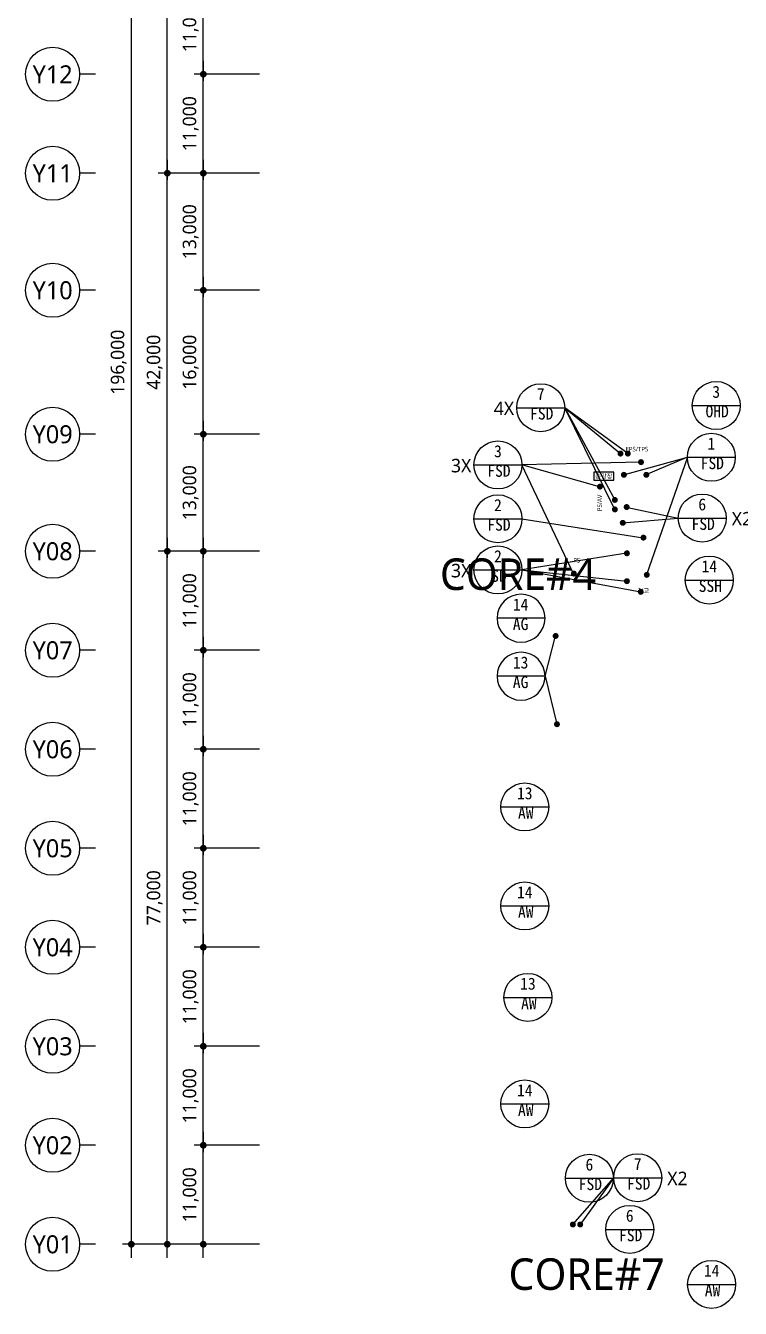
# Model space of a CAD drawing. Header units: millimetres. Extents: x 3479419 to 5579419, y 522746 to 3162891.
# Drawn here: x 3966612 to 4046062, y 2329275 to 2471787 of the extents above; entities that cross this region are included whole.
import ezdxf
from ezdxf.enums import TextEntityAlignment as Align

# ---------------------------------------------------------------- set-up
doc = ezdxf.new("R2010")
doc.units = ezdxf.units.MM
doc.layers.get('Defpoints').update_dxf_attribs({"color": 140})
for name, color, linetype, lineweight in [('A-AXIS-BUBL', 7, 'Continuous', 25), ('A-DIMS', 7, 'Continuous', 25), ('A-MKXX-SYMB', 7, 'Continuous', 25), ('A-XXXX-SYMB', 7, 'Continuous', 25), ('A-XXXX-TXT2', 3, 'Continuous', 25)]:
    doc.layers.add(name, color=color, linetype=linetype, lineweight=lineweight)
doc.layers.add('AA-SYMB', color=1, linetype='Continuous')
doc.styles.add('HY울릉도L', font='')
doc.styles.add('XR-평면도$0$맑은 고딕', font='malgun.ttf')
doc.styles.add('돋움', font='')
doc.styles.add('돋음', font='')
doc.styles.add('맑은 고딕', font='malgun.ttf')
doc.styles.add('맑은고딕', font='malgun.ttf')
doc.styles.get('HY울릉도L').set_extended_font_data('HYwulM')
doc.styles.get('돋움').set_extended_font_data('DotumChe')
doc.styles.get('돋음').set_extended_font_data('Dotum')
doc.dimstyles.new('CDIM', dxfattribs={"dimtxt": 3, "dimasz": 1.5, "dimexe": 2, "dimexo": 1, "dimgap": 1, "dimtad": 1, "dimdec": 0, "dimrnd": 0.5, "dimzin": 0, "dimdsep": 32, "dimlunit": 6, "dimtxsty": 'HY울릉도L', "dimblk1": '_CIDOT', "dimblk2": '_CIDOT', "dimsah": 1, "dimcen": 5.5, "dimclrd": 2, "dimclre": 2, "dimclrt": 7, "dimadec": 0, "dimazin": 0, "dimtfac": 1, "dimtdec": 0, "dimtix": 1, "dimtmove": 2, "dimatfit": 1, "dimldrblk": '_CIDOT', "dimfxl": 1, "dimtolj": 1, "dimtzin": 0, "dimlwd": -1, "dimarcsym": 0})

# ---------------------------------------------------------------- blocks, each defined once
blk = doc.blocks.new('A$C425F3A2A')
at = {"layer": 'Defpoints', "style": '맑은고딕'}
for s, p in [('CORE#4', (130605, 116772)), ('CORE#7', (138234, 39007))]:
    blk.add_text(s, height=3500, dxfattribs=at).set_placement(p, align=Align.BOTTOM_RIGHT)
blk = doc.blocks.new('_CIDOT')
at = {"color": 0, "linetype": 'ByBlock'}
blk.add_line((2, 0), (-1, 0), dxfattribs=at)
at = {"color": 0, "linetype": 'ByBlock', "const_width": 0.5}
blk.add_lwpolyline([(-0.25, 0, 1), (0.25, 0, 1)], format="xyb", close=True, dxfattribs=at)
blk = doc.blocks.new('*D8')
at = {"layer": 'A-DIMS', "lineweight": -2, "transparency": 16777216}
for p, q in [((93193, 67121), (85943, 67121)), ((93193, 56121), (85943, 56121))]:
    blk.add_line(p, q, dxfattribs=at)
at = {"layer": 'A-DIMS', "transparency": 16777216}
blk.add_line((86943, 56871), (86943, 66371), dxfattribs=at)
at = {"layer": 'Defpoints', "color": 0, "transparency": 16777216}
for p in [(86943, 67121), (93693, 67121), (93693, 56121)]:
    blk.add_point(p, dxfattribs=at)
at = {"layer": 'A-DIMS', "transparency": 16777216, "xscale": 750, "yscale": 750, "zscale": 750}
for p, rotation in [((86943, 67121), 90), ((86943, 56121), 270)]:
    blk.add_blockref('_CIDOT', p, dxfattribs=dict(at, rotation=rotation))
at = {"layer": 'A-DIMS', "color": 3, "transparency": 16777216, "insert": (85538, 61621), "char_height": 1500, "attachment_point": 5, "rotation": 90, "style": '맑은고딕'}
blk.add_mtext('\\A1;11,000', dxfattribs=at)
blk = doc.blocks.new('*D9')
at = {"layer": 'A-DIMS', "lineweight": -2, "transparency": 16777216}
for p, q in [((93193, 78121), (85943, 78121)), ((93193, 67121), (85943, 67121))]:
    blk.add_line(p, q, dxfattribs=at)
at = {"layer": 'A-DIMS', "transparency": 16777216}
blk.add_line((86943, 67871), (86943, 77371), dxfattribs=at)
at = {"layer": 'Defpoints', "color": 0, "transparency": 16777216}
for p in [(86943, 78121), (93693, 78121), (93693, 67121)]:
    blk.add_point(p, dxfattribs=at)
at = {"layer": 'A-DIMS', "transparency": 16777216, "xscale": 750, "yscale": 750, "zscale": 750}
for p, rotation in [((86943, 78121), 90), ((86943, 67121), 270)]:
    blk.add_blockref('_CIDOT', p, dxfattribs=dict(at, rotation=rotation))
at = {"layer": 'A-DIMS', "color": 3, "transparency": 16777216, "insert": (85538, 72621), "char_height": 1500, "attachment_point": 5, "rotation": 90, "style": '맑은고딕'}
blk.add_mtext('\\A1;11,000', dxfattribs=at)
blk = doc.blocks.new('*D10')
at = {"layer": 'A-DIMS', "lineweight": -2, "transparency": 16777216}
for p, q in [((93193, 89121), (85943, 89121)), ((93193, 78121), (85943, 78121))]:
    blk.add_line(p, q, dxfattribs=at)
at = {"layer": 'A-DIMS', "transparency": 16777216}
blk.add_line((86943, 78871), (86943, 88371), dxfattribs=at)
at = {"layer": 'Defpoints', "color": 0, "transparency": 16777216}
for p in [(86943, 89121), (93693, 89121), (93693, 78121)]:
    blk.add_point(p, dxfattribs=at)
at = {"layer": 'A-DIMS', "transparency": 16777216, "xscale": 750, "yscale": 750, "zscale": 750}
for p, rotation in [((86943, 89121), 90), ((86943, 78121), 270)]:
    blk.add_blockref('_CIDOT', p, dxfattribs=dict(at, rotation=rotation))
at = {"layer": 'A-DIMS', "color": 3, "transparency": 16777216, "insert": (85538, 83621), "char_height": 1500, "attachment_point": 5, "rotation": 90, "style": '맑은고딕'}
blk.add_mtext('\\A1;11,000', dxfattribs=at)
blk = doc.blocks.new('*D11')
at = {"layer": 'A-DIMS', "lineweight": -2, "transparency": 16777216}
for p, q in [((93193, 100121), (85943, 100121)), ((93193, 89121), (85943, 89121))]:
    blk.add_line(p, q, dxfattribs=at)
at = {"layer": 'A-DIMS', "transparency": 16777216}
blk.add_line((86943, 89871), (86943, 99371), dxfattribs=at)
at = {"layer": 'Defpoints', "color": 0, "transparency": 16777216}
for p in [(86943, 100121), (93693, 100121), (93693, 89121)]:
    blk.add_point(p, dxfattribs=at)
at = {"layer": 'A-DIMS', "transparency": 16777216, "xscale": 750, "yscale": 750, "zscale": 750}
for p, rotation in [((86943, 100121), 90), ((86943, 89121), 270)]:
    blk.add_blockref('_CIDOT', p, dxfattribs=dict(at, rotation=rotation))
at = {"layer": 'A-DIMS', "color": 3, "transparency": 16777216, "insert": (85538, 94621), "char_height": 1500, "attachment_point": 5, "rotation": 90, "style": '맑은고딕'}
blk.add_mtext('\\A1;11,000', dxfattribs=at)
blk = doc.blocks.new('*D12')
at = {"layer": 'A-DIMS', "lineweight": -2, "transparency": 16777216}
for p, q in [((93193, 111121), (85943, 111121)), ((93193, 100121), (85943, 100121))]:
    blk.add_line(p, q, dxfattribs=at)
at = {"layer": 'A-DIMS', "transparency": 16777216}
blk.add_line((86943, 100871), (86943, 110371), dxfattribs=at)
at = {"layer": 'Defpoints', "color": 0, "transparency": 16777216}
for p in [(86943, 111121), (93693, 111121), (93693, 100121)]:
    blk.add_point(p, dxfattribs=at)
at = {"layer": 'A-DIMS', "transparency": 16777216, "xscale": 750, "yscale": 750, "zscale": 750}
for p, rotation in [((86943, 111121), 90), ((86943, 100121), 270)]:
    blk.add_blockref('_CIDOT', p, dxfattribs=dict(at, rotation=rotation))
at = {"layer": 'A-DIMS', "color": 3, "transparency": 16777216, "insert": (85538, 105621), "char_height": 1500, "attachment_point": 5, "rotation": 90, "style": '맑은고딕'}
blk.add_mtext('\\A1;11,000', dxfattribs=at)
blk = doc.blocks.new('*D13')
at = {"layer": 'A-DIMS', "lineweight": -2, "transparency": 16777216}
for p, q in [((93193, 122121), (85943, 122121)), ((93193, 111121), (85943, 111121))]:
    blk.add_line(p, q, dxfattribs=at)
at = {"layer": 'A-DIMS', "transparency": 16777216}
blk.add_line((86943, 111871), (86943, 121371), dxfattribs=at)
at = {"layer": 'Defpoints', "color": 0, "transparency": 16777216}
for p in [(86943, 122121), (93693, 122121), (93693, 111121)]:
    blk.add_point(p, dxfattribs=at)
at = {"layer": 'A-DIMS', "transparency": 16777216, "xscale": 750, "yscale": 750, "zscale": 750}
for p, rotation in [((86943, 122121), 90), ((86943, 111121), 270)]:
    blk.add_blockref('_CIDOT', p, dxfattribs=dict(at, rotation=rotation))
at = {"layer": 'A-DIMS', "color": 3, "transparency": 16777216, "insert": (85538, 116621), "char_height": 1500, "attachment_point": 5, "rotation": 90, "style": '맑은고딕'}
blk.add_mtext('\\A1;11,000', dxfattribs=at)
blk = doc.blocks.new('*D14')
at = {"layer": 'A-DIMS', "lineweight": -2, "transparency": 16777216}
for p, q in [((93193, 135121), (85943, 135121)), ((93193, 122121), (85943, 122121))]:
    blk.add_line(p, q, dxfattribs=at)
at = {"layer": 'A-DIMS', "transparency": 16777216}
blk.add_line((86943, 122871), (86943, 134371), dxfattribs=at)
at = {"layer": 'Defpoints', "color": 0, "transparency": 16777216}
for p in [(86943, 135121), (93693, 135121), (93693, 122121)]:
    blk.add_point(p, dxfattribs=at)
at = {"layer": 'A-DIMS', "transparency": 16777216, "xscale": 750, "yscale": 750, "zscale": 750}
for p, rotation in [((86943, 135121), 90), ((86943, 122121), 270)]:
    blk.add_blockref('_CIDOT', p, dxfattribs=dict(at, rotation=rotation))
at = {"layer": 'A-DIMS', "color": 3, "transparency": 16777216, "insert": (85538, 128621), "char_height": 1500, "attachment_point": 5, "rotation": 90, "style": '맑은고딕'}
blk.add_mtext('\\A1;13,000', dxfattribs=at)
blk = doc.blocks.new('*D15')
at = {"layer": 'A-DIMS', "lineweight": -2, "transparency": 16777216}
for p, q in [((93193, 151121), (85943, 151121)), ((93193, 135121), (85943, 135121))]:
    blk.add_line(p, q, dxfattribs=at)
at = {"layer": 'A-DIMS', "transparency": 16777216}
blk.add_line((86943, 135871), (86943, 150371), dxfattribs=at)
at = {"layer": 'Defpoints', "color": 0, "transparency": 16777216}
for p in [(86943, 151121), (93693, 151121), (93693, 135121)]:
    blk.add_point(p, dxfattribs=at)
at = {"layer": 'A-DIMS', "transparency": 16777216, "xscale": 750, "yscale": 750, "zscale": 750}
for p, rotation in [((86943, 151121), 90), ((86943, 135121), 270)]:
    blk.add_blockref('_CIDOT', p, dxfattribs=dict(at, rotation=rotation))
at = {"layer": 'A-DIMS', "color": 3, "transparency": 16777216, "insert": (85538, 143121), "char_height": 1500, "attachment_point": 5, "rotation": 90, "style": '맑은고딕'}
blk.add_mtext('\\A1;16,000', dxfattribs=at)
blk = doc.blocks.new('*D16')
at = {"layer": 'A-DIMS', "lineweight": -2, "transparency": 16777216}
for p, q in [((93193, 164121), (85943, 164121)), ((93193, 151121), (85943, 151121))]:
    blk.add_line(p, q, dxfattribs=at)
at = {"layer": 'A-DIMS', "transparency": 16777216}
blk.add_line((86943, 151871), (86943, 163371), dxfattribs=at)
at = {"layer": 'Defpoints', "color": 0, "transparency": 16777216}
for p in [(86943, 164121), (93693, 164121), (93693, 151121)]:
    blk.add_point(p, dxfattribs=at)
at = {"layer": 'A-DIMS', "transparency": 16777216, "xscale": 750, "yscale": 750, "zscale": 750}
for p, rotation in [((86943, 164121), 90), ((86943, 151121), 270)]:
    blk.add_blockref('_CIDOT', p, dxfattribs=dict(at, rotation=rotation))
at = {"layer": 'A-DIMS', "color": 3, "transparency": 16777216, "insert": (85538, 157621), "char_height": 1500, "attachment_point": 5, "rotation": 90, "style": '맑은고딕'}
blk.add_mtext('\\A1;13,000', dxfattribs=at)
blk = doc.blocks.new('*D17')
at = {"layer": 'A-DIMS', "lineweight": -2, "transparency": 16777216}
for p, q in [((93193, 175121), (85943, 175121)), ((93193, 164121), (85943, 164121))]:
    blk.add_line(p, q, dxfattribs=at)
at = {"layer": 'A-DIMS', "transparency": 16777216}
blk.add_line((86943, 164871), (86943, 174371), dxfattribs=at)
at = {"layer": 'Defpoints', "color": 0, "transparency": 16777216}
for p in [(86943, 175121), (93693, 175121), (93693, 164121)]:
    blk.add_point(p, dxfattribs=at)
at = {"layer": 'A-DIMS', "transparency": 16777216, "xscale": 750, "yscale": 750, "zscale": 750}
for p, rotation in [((86943, 175121), 90), ((86943, 164121), 270)]:
    blk.add_blockref('_CIDOT', p, dxfattribs=dict(at, rotation=rotation))
at = {"layer": 'A-DIMS', "color": 3, "transparency": 16777216, "insert": (85538, 169621), "char_height": 1500, "attachment_point": 5, "rotation": 90, "style": '맑은고딕'}
blk.add_mtext('\\A1;11,000', dxfattribs=at)
blk = doc.blocks.new('*D18')
at = {"layer": 'A-DIMS', "lineweight": -2, "transparency": 16777216}
for p, q in [((93193, 186121), (85943, 186121)), ((93193, 175121), (85943, 175121))]:
    blk.add_line(p, q, dxfattribs=at)
at = {"layer": 'A-DIMS', "transparency": 16777216}
blk.add_line((86943, 175871), (86943, 185371), dxfattribs=at)
at = {"layer": 'Defpoints', "color": 0, "transparency": 16777216}
for p in [(86943, 186121), (93693, 186121), (93693, 175121)]:
    blk.add_point(p, dxfattribs=at)
at = {"layer": 'A-DIMS', "transparency": 16777216, "xscale": 750, "yscale": 750, "zscale": 750}
for p, rotation in [((86943, 186121), 90), ((86943, 175121), 270)]:
    blk.add_blockref('_CIDOT', p, dxfattribs=dict(at, rotation=rotation))
at = {"layer": 'A-DIMS', "color": 3, "transparency": 16777216, "insert": (85538, 180621), "char_height": 1500, "attachment_point": 5, "rotation": 90, "style": '맑은고딕'}
blk.add_mtext('\\A1;11,000', dxfattribs=at)
blk = doc.blocks.new('*D24')
at = {"layer": 'A-DIMS', "lineweight": -2, "transparency": 16777216}
for p, q in [((93193, 122121), (81943, 122121)), ((93193, 45121), (81943, 45121))]:
    blk.add_line(p, q, dxfattribs=at)
at = {"layer": 'A-DIMS', "transparency": 16777216}
blk.add_line((82943, 45871), (82943, 121371), dxfattribs=at)
at = {"layer": 'Defpoints', "color": 0, "transparency": 16777216}
for p in [(82943, 122121), (93693, 122121), (93693, 45121)]:
    blk.add_point(p, dxfattribs=at)
at = {"layer": 'A-DIMS', "transparency": 16777216, "xscale": 750, "yscale": 750, "zscale": 750}
for p, rotation in [((82943, 122121), 90), ((82943, 45121), 270)]:
    blk.add_blockref('_CIDOT', p, dxfattribs=dict(at, rotation=rotation))
at = {"layer": 'A-DIMS', "color": 3, "transparency": 16777216, "insert": (81542, 83621), "char_height": 1500, "attachment_point": 5, "rotation": 90, "style": '맑은고딕'}
blk.add_mtext('\\A1;77,000', dxfattribs=at)
blk = doc.blocks.new('*D25')
at = {"layer": 'A-DIMS', "lineweight": -2, "transparency": 16777216}
for p, q in [((93193, 241121), (77943, 241121)), ((93193, 45121), (77943, 45121))]:
    blk.add_line(p, q, dxfattribs=at)
at = {"layer": 'A-DIMS', "transparency": 16777216}
blk.add_line((78943, 45871), (78943, 240371), dxfattribs=at)
at = {"layer": 'Defpoints', "color": 0, "transparency": 16777216}
for p in [(78943, 241121), (93693, 241121), (93693, 45121)]:
    blk.add_point(p, dxfattribs=at)
at = {"layer": 'A-DIMS', "transparency": 16777216, "xscale": 750, "yscale": 750, "zscale": 750}
for p, rotation in [((78943, 241121), 90), ((78943, 45121), 270)]:
    blk.add_blockref('_CIDOT', p, dxfattribs=dict(at, rotation=rotation))
at = {"layer": 'A-DIMS', "color": 3, "transparency": 16777216, "insert": (77538, 143121), "char_height": 1500, "attachment_point": 5, "rotation": 90, "style": '맑은고딕'}
blk.add_mtext('\\A1;196,000', dxfattribs=at)
blk = doc.blocks.new('*D26')
at = {"layer": 'A-DIMS', "lineweight": -2, "transparency": 16777216}
for p, q in [((93193, 56121), (85943, 56121)), ((93193, 45121), (85943, 45121))]:
    blk.add_line(p, q, dxfattribs=at)
at = {"layer": 'A-DIMS', "transparency": 16777216}
blk.add_line((86943, 45871), (86943, 55371), dxfattribs=at)
at = {"layer": 'Defpoints', "color": 0, "transparency": 16777216}
for p in [(86943, 56121), (93693, 56121), (93693, 45121)]:
    blk.add_point(p, dxfattribs=at)
at = {"layer": 'A-DIMS', "transparency": 16777216, "xscale": 750, "yscale": 750, "zscale": 750}
for p, rotation in [((86943, 56121), 90), ((86943, 45121), 270)]:
    blk.add_blockref('_CIDOT', p, dxfattribs=dict(at, rotation=rotation))
at = {"layer": 'A-DIMS', "color": 3, "transparency": 16777216, "insert": (85538, 50621), "char_height": 1500, "attachment_point": 5, "rotation": 90, "style": '맑은고딕'}
blk.add_mtext('\\A1;11,000', dxfattribs=at)
blk = doc.blocks.new('*D27')
at = {"layer": 'A-DIMS', "lineweight": -2, "transparency": 16777216}
for p, q in [((93193, 164121), (81943, 164121)), ((93193, 122121), (81943, 122121))]:
    blk.add_line(p, q, dxfattribs=at)
at = {"layer": 'A-DIMS', "transparency": 16777216}
blk.add_line((82943, 122871), (82943, 163371), dxfattribs=at)
at = {"layer": 'Defpoints', "color": 0, "transparency": 16777216}
for p in [(82943, 164121), (93693, 164121), (93693, 122121)]:
    blk.add_point(p, dxfattribs=at)
at = {"layer": 'A-DIMS', "transparency": 16777216, "xscale": 750, "yscale": 750, "zscale": 750}
for p, rotation in [((82943, 164121), 90), ((82943, 122121), 270)]:
    blk.add_blockref('_CIDOT', p, dxfattribs=dict(at, rotation=rotation))
at = {"layer": 'A-DIMS', "color": 3, "transparency": 16777216, "insert": (81542, 143121), "char_height": 1500, "attachment_point": 5, "rotation": 90, "style": '맑은고딕'}
blk.add_mtext('\\A1;42,000', dxfattribs=at)
blk = doc.blocks.new('*D28')
at = {"layer": 'A-DIMS', "lineweight": -2, "transparency": 16777216}
for p, q in [((93193, 241121), (81943, 241121)), ((93193, 164121), (81943, 164121))]:
    blk.add_line(p, q, dxfattribs=at)
at = {"layer": 'A-DIMS', "transparency": 16777216}
blk.add_line((82943, 164871), (82943, 240371), dxfattribs=at)
at = {"layer": 'Defpoints', "color": 0, "transparency": 16777216}
for p in [(82943, 241121), (93693, 241121), (93693, 164121)]:
    blk.add_point(p, dxfattribs=at)
at = {"layer": 'A-DIMS', "transparency": 16777216, "xscale": 750, "yscale": 750, "zscale": 750}
for p, rotation in [((82943, 241121), 90), ((82943, 164121), 270)]:
    blk.add_blockref('_CIDOT', p, dxfattribs=dict(at, rotation=rotation))
at = {"layer": 'A-DIMS', "color": 3, "transparency": 16777216, "insert": (81542, 202621), "char_height": 1500, "attachment_point": 5, "rotation": 90, "style": '맑은고딕'}
blk.add_mtext('\\A1;77,000', dxfattribs=at)
blk = doc.blocks.new('WINSYMBOL-flat-1')
at = {"layer": 'AA-SYMB', "color": 3}
blk.add_line((-1440, 0), (1440, 0), dxfattribs=at)
blk.add_circle((0, 0), 1440, dxfattribs=at)
at = {"layer": 'AA-SYMB', "style": '돋음'}
blk.add_attdef('0', text='', height=720, dxfattribs=at).set_placement((0, 246), align=Align.CENTER)
at = {"layer": 'AA-SYMB', "style": '돋음', "width": 0.95}
blk.add_attdef('FSD', text='', height=720, dxfattribs=at).set_placement((59, -927), align=Align.CENTER)
blk = doc.blocks.new('글_승강장')
at = {"layer": 'A-XXXX-TXT2', "color": 0, "ltscale": 100}
blk.add_lwpolyline([(-1100, 450), (-1100, -450), (1100, -450), (1100, 450)], close=True, dxfattribs=at)
at = {"layer": 'A-XXXX-TXT2', "ltscale": 100, "style": 'XR-평면도$0$맑은 고딕'}
blk.add_text('승강장', height=500, dxfattribs=at).set_placement((0, 0), align=Align.MIDDLE_CENTER)
blk = doc.blocks.new('fsd7')
at = {"layer": 'A-MKXX-SYMB'}
h = blk.add_hatch(color=256, dxfattribs=at)
edge = h.paths.add_edge_path()
edge.add_arc((133318, 132971), 333, 0, 360)
h = blk.add_hatch(color=256, dxfattribs=at)
edge = h.paths.add_edge_path()
edge.add_arc((134133, 132971), 333, 0, 360)
h = blk.add_hatch(color=256, dxfattribs=at)
edge = h.paths.add_edge_path()
edge.add_arc((132693, 127821), 333, 0, 360)
h = blk.add_hatch(color=256, dxfattribs=at)
edge = h.paths.add_edge_path()
edge.add_arc((132693, 126771), 333, 0, 360)
h = blk.add_hatch(color=256, dxfattribs=at)
edge = h.paths.add_edge_path()
edge.add_arc((128028, 47321), 333, 180, 540, ccw=False)
h = blk.add_hatch(color=256, dxfattribs=at)
edge = h.paths.add_edge_path()
edge.add_arc((128843, 47321), 333, 180, 540, ccw=False)
at = {"layer": 'A-XXXX-SYMB'}
for points in [[(134133, 132971), (127121, 138070), (133318, 132971)], [(132693, 126771), (127121, 138070), (132693, 127821)], [(128028, 47321), (132569, 52513), (128843, 47321)]]:
    blk.add_lwpolyline(points, dxfattribs=at)
ref = blk.add_blockref('WINSYMBOL-flat-1', (124454, 138070), dxfattribs=dict(xscale=1.851851851790402, yscale=1.851851851790402, zscale=1.851851851790402))
ref.add_attrib('0', '7', dxfattribs={"layer": 'AA-SYMB', "color": 3, "height": 1333, "style": '돋움'}).set_placement((124454, 138525), align=Align.BOTTOM_CENTER)
ref.add_attrib('FSD', 'FSD', dxfattribs={"layer": 'AA-SYMB', "color": 3, "height": 1333.3, "style": '돋움'}).set_placement((124563, 136353), align=Align.BOTTOM_CENTER)
ref = blk.add_blockref('WINSYMBOL-flat-1', (135236, 52513), dxfattribs=dict(xscale=1.851851851790402, yscale=1.851851851790402, zscale=1.851851851790402))
ref.add_attrib('0', '7', dxfattribs={"layer": 'AA-SYMB', "color": 3, "height": 1333, "style": '돋움'}).set_placement((135236, 52969), align=Align.BOTTOM_CENTER)
ref.add_attrib('FSD', 'FSD', dxfattribs={"layer": 'AA-SYMB', "color": 3, "height": 1333.3, "style": '돋움'}).set_placement((135344, 50796), align=Align.BOTTOM_CENTER)
at = {"layer": 'A-XXXX-TXT2', "style": '맑은고딕'}
for s, p in [('4X', (120366, 137247)), ('X2', (139647, 51690))]:
    blk.add_text(s, height=1500, dxfattribs=at).set_placement(p, align=Align.CENTER)
blk = doc.blocks.new('DIM(210222)')
for p, q in [((74943, 175120.6), (73193, 175120.6)), ((74943, 164120.6), (73193, 164120.6)), ((74943, 151120.6), (73193, 151120.6)), ((74943, 135120.6), (73193, 135120.6)), ((74943, 122120.6), (73193, 122120.6)), ((74943, 111120.6), (73193, 111120.6)), ((74943, 100120.6), (73193, 100120.6)), ((74943, 89120.6), (73193, 89120.6)), ((74943, 78120.6), (73193, 78120.6)), ((74943, 67120.6), (73193, 67120.6)), ((74943, 56120.6), (73193, 56120.6)), ((74943, 45120.6), (73193, 45120.6))]:
    blk.add_line(p, q)
at = {"layer": 'A-AXIS-BUBL', "ltscale": 0.2}
for centre in [(70193, 175120.6), (70193, 164120.6), (70193, 151120.6), (70193, 135120.6), (70193, 122120.6), (70193, 111120.6), (70193, 100120.6), (70193, 89120.6), (70193, 78120.6), (70193, 67120.6), (70193, 56120.6), (70193, 45120.6)]:
    blk.add_circle(centre, 3000, dxfattribs=at)
at = {"layer": 'A-XXXX-TXT2', "ltscale": 0.2, "style": '맑은고딕'}
for s, p in [('Y12', (70193, 175120.6)), ('Y11', (70193, 164120.6)), ('Y10', (70193, 151120.6)), ('Y09', (70193, 135120.6)), ('Y08', (70193, 122120.6)), ('Y07', (70193, 111120.6)), ('Y06', (70193, 100120.6)), ('Y05', (70193, 89120.6)), ('Y04', (70193, 78120.6)), ('Y03', (70193, 67120.6)), ('Y02', (70193, 56120.6)), ('Y01', (70193, 45120.6))]:
    blk.add_text(s, height=2000, dxfattribs=at).set_placement(p, align=Align.MIDDLE)
at = {"layer": 'A-DIMS'}
for p1, p2, distance, picture, middle in [((93693, 45120.6), (93693, 241120.6), 14750, '*D25', (77538.1, 143120.6)), ((93693, 164120.6), (93693, 241120.6), 10750, '*D28', (81542.2, 202620.6)), ((93693, 175120.6), (93693, 186120.6), 6750, '*D18', (85538.1, 180620.6)), ((93693, 164120.6), (93693, 175120.6), 6750, '*D17', (85538.1, 169620.6)), ((93693, 122120.6), (93693, 164120.6), 10750, '*D27', (81542.2, 143120.6)), ((93693, 151120.6), (93693, 164120.6), 6750, '*D16', (85538.1, 157620.6)), ((93693, 135120.6), (93693, 151120.6), 6750, '*D15', (85538.1, 143120.6)), ((93693, 122120.6), (93693, 135120.6), 6750, '*D14', (85538.1, 128620.6)), ((93693, 45120.6), (93693, 122120.6), 10750, '*D24', (81542.2, 83620.6)), ((93693, 111120.6), (93693, 122120.6), 6750, '*D13', (85538.1, 116620.6)), ((93693, 100120.6), (93693, 111120.6), 6750, '*D12', (85538.1, 105620.6)), ((93693, 89120.6), (93693, 100120.6), 6750, '*D11', (85538.1, 94620.6)), ((93693, 78120.6), (93693, 89120.6), 6750, '*D10', (85538.1, 83620.6)), ((93693, 67120.6), (93693, 78120.6), 6750, '*D9', (85538.1, 72620.6)), ((93693, 56120.6), (93693, 67120.6), 6750, '*D8', (85538.1, 61620.6)), ((93693, 45120.6), (93693, 56120.6), 6750, '*D26', (85538.1, 50620.6))]:
    dim = blk.add_aligned_dim(p1=p1, p2=p2, distance=distance, dimstyle='CDIM', override={"dimscale": 500, "dimtxsty": '맑은고딕', "dimclrd": 256, "dimclre": 256, "dimclrt": 3}, dxfattribs=at)
    dim.commit()
    dim.dimension.update_dxf_attribs({"geometry": picture, "text_midpoint": middle})

msp = doc.modelspace()

# ---------------------------------------------------------------- hatches: boundary and pattern name
at = {"layer": 'A-MKXX-SYMB'}
h = msp.add_hatch(color=256, dxfattribs=at)
edge = h.paths.add_edge_path()
edge.add_arc((4035017.6, 2423295.2), 333.3, 0, 360)
h = msp.add_hatch(color=256, dxfattribs=at)
edge = h.paths.add_edge_path()
edge.add_arc((4033118, 2421885.6), 333.3, 0, 360)
h = msp.add_hatch(color=256, dxfattribs=at)
edge = h.paths.add_edge_path()
edge.add_arc((4035608.9, 2421883.5), 333.3, 0, 360)
h = msp.add_hatch(color=256, dxfattribs=at)
edge = h.paths.add_edge_path()
edge.add_arc((4030457.1, 2420571.2), 333.3, 0, 360)
h = msp.add_hatch(color=256, dxfattribs=at)
edge = h.paths.add_edge_path()
edge.add_arc((4033423.3, 2418303.4), 333.3, 0, 360)
h = msp.add_hatch(color=256, dxfattribs=at)
edge = h.paths.add_edge_path()
edge.add_arc((4032988.4, 2416548.5), 333.3, 0, 360)
h = msp.add_hatch(color=256, dxfattribs=at)
edge = h.paths.add_edge_path()
edge.add_arc((4035288.4, 2414903.4), 333.3, 0, 360)
h = msp.add_hatch(color=256, dxfattribs=at)
edge = h.paths.add_edge_path()
edge.add_arc((4033450.8, 2413165.2), 333.3, 0, 360)
h = msp.add_hatch(color=256, dxfattribs=at)
edge = h.paths.add_edge_path()
edge.add_arc((4027555.8, 2410910.2), 333.3, 0, 360)
h = msp.add_hatch(color=256, dxfattribs=at)
edge = h.paths.add_edge_path()
edge.add_arc((4033450.8, 2410065.2), 333.3, 0, 360)
h = msp.add_hatch(color=256, dxfattribs=at)
edge = h.paths.add_edge_path()
edge.add_arc((4035660.4, 2410766.3), 333.3, 0, 360)
h = msp.add_hatch(color=256, dxfattribs=at)
edge = h.paths.add_edge_path()
edge.add_arc((4034987.9, 2408880.2), 333.3, 0, 360)
h = msp.add_hatch(color=256, dxfattribs=at)
edge = h.paths.add_edge_path()
edge.add_arc((4025526.4, 2403978.1), 333.3, -180, 180)
h = msp.add_hatch(color=256, dxfattribs=at)
edge = h.paths.add_edge_path()
edge.add_arc((4025676.4, 2394172.6), 333.3, -180, 180)

# ---------------------------------------------------------------- linework, layer by layer
at = {"layer": 'A-XXXX-SYMB'}
for p, q in [((4034973.6, 2423285.5), (4021783.1, 2422979.2)), ((4030413, 2420561.5), (4021783.1, 2422979.2)), ((4027511.8, 2410900.5), (4021783.1, 2422979.2)), ((4033074, 2421875.8), (4040168.6, 2423827)), ((4040168.6, 2423827), (4035564.8, 2421873.8)), ((4040168.6, 2423827), (4035616.4, 2410756.6)), ((4032944.3, 2416538.8), (4039156, 2417078.2)), ((4033379.3, 2418293.7), (4039156, 2417078.2)), ((4021783.1, 2416996.4), (4035244.3, 2414893.7)), ((4033450.8, 2413165.2), (4021783.1, 2411311.9)), ((4021783.1, 2411311.9), (4033450.8, 2410065.2)), ((4021783.1, 2411311.9), (4034987.9, 2408880.2)), ((4024355, 2399507.6), (4025511.8, 2403987.7)), ((4024355, 2399507.6), (4025661.8, 2394182.2))]:
    msp.add_line(p, q, dxfattribs=at)

# ---------------------------------------------------------------- block references
for name, p in [('DIM(210222)', (3899418.8, 2291270.6)), ('fsd7', (3899418.8, 2291270.6)), ('글_승강장', (4030886.8, 2421735.7))]:
    msp.add_blockref(name, p)
ref = msp.add_blockref('WINSYMBOL-flat-1', (4043376, 2429583.4), dxfattribs=dict(xscale=1.851851851790402, yscale=1.851851851790402, zscale=1.851851851790402))
ref.add_attrib('0', '3', dxfattribs={"layer": 'AA-SYMB', "color": 3, "height": 1333.3, "style": '돋움'}).set_placement((4043376, 2430039), align=Align.BOTTOM_CENTER)
ref.add_attrib('FSD', 'OHD', dxfattribs={"layer": 'AA-SYMB', "color": 3, "height": 1333.33, "style": '돋움'}).set_placement((4043484.4, 2427866.6), align=Align.BOTTOM_CENTER)
ref = msp.add_blockref('WINSYMBOL-flat-1', (4019116.4, 2422979.2), dxfattribs=dict(xscale=1.851851851790402, yscale=1.851851851790402, zscale=1.851851851790402))
ref.add_attrib('0', '3', dxfattribs={"layer": 'AA-SYMB', "color": 3, "height": 1333.3, "style": '돋움'}).set_placement((4019116.4, 2423434.8), align=Align.BOTTOM_CENTER)
ref.add_attrib('FSD', 'FSD', dxfattribs={"layer": 'AA-SYMB', "color": 3, "height": 1333.33, "style": '돋움'}).set_placement((4019224.9, 2421262.4), align=Align.BOTTOM_CENTER)
ref = msp.add_blockref('WINSYMBOL-flat-1', (4042835.3, 2423827), dxfattribs=dict(xscale=1.851851851790402, yscale=1.851851851790402, zscale=1.851851851790402))
ref.add_attrib('0', '1', dxfattribs={"layer": 'AA-SYMB', "color": 3, "height": 1333.3, "style": '돋움'}).set_placement((4042835.3, 2424282.6), align=Align.BOTTOM_CENTER)
ref.add_attrib('FSD', 'FSD', dxfattribs={"layer": 'AA-SYMB', "color": 3, "height": 1333.33, "style": '돋움'}).set_placement((4042943.7, 2422110.2), align=Align.BOTTOM_CENTER)
ref = msp.add_blockref('WINSYMBOL-flat-1', (4019116.4, 2416996.4), dxfattribs=dict(xscale=1.851851851790402, yscale=1.851851851790402, zscale=1.851851851790402))
ref.add_attrib('0', '2', dxfattribs={"layer": 'AA-SYMB', "color": 3, "height": 1333.3, "style": '돋움'}).set_placement((4019116.4, 2417452), align=Align.BOTTOM_CENTER)
ref.add_attrib('FSD', 'FSD', dxfattribs={"layer": 'AA-SYMB', "color": 3, "height": 1333.33, "style": '돋움'}).set_placement((4019224.9, 2415279.6), align=Align.BOTTOM_CENTER)
ref = msp.add_blockref('WINSYMBOL-flat-1', (4041822.7, 2417078.2), dxfattribs=dict(xscale=1.851851851790402, yscale=1.851851851790402, zscale=1.851851851790402))
ref.add_attrib('0', '6', dxfattribs={"layer": 'AA-SYMB', "color": 3, "height": 1333.3, "style": '돋움'}).set_placement((4041822.7, 2417533.8), align=Align.BOTTOM_CENTER)
ref.add_attrib('FSD', 'FSD', dxfattribs={"layer": 'AA-SYMB', "color": 3, "height": 1333.33, "style": '돋움'}).set_placement((4041931.1, 2415361.4), align=Align.BOTTOM_CENTER)
ref = msp.add_blockref('WINSYMBOL-flat-1', (4019116.4, 2411311.9), dxfattribs=dict(xscale=1.851851851790402, yscale=1.851851851790402, zscale=1.851851851790402))
ref.add_attrib('0', '2', dxfattribs={"layer": 'AA-SYMB', "color": 3, "height": 1333.3, "style": '돋움'}).set_placement((4019116.4, 2411767.6), align=Align.BOTTOM_CENTER)
ref.add_attrib('FSD', 'SD', dxfattribs={"layer": 'AA-SYMB', "color": 3, "height": 1333.33, "style": '돋움'}).set_placement((4019224.9, 2409595.2), align=Align.BOTTOM_CENTER)
ref = msp.add_blockref('WINSYMBOL-flat-1', (4042611.8, 2410186.7), dxfattribs=dict(xscale=1.851851851790402, yscale=1.851851851790402, zscale=1.851851851790402))
ref.add_attrib('0', '14', dxfattribs={"layer": 'AA-SYMB', "color": 3, "height": 1333.33, "style": '돋움'}).set_placement((4042611.8, 2410642.3), align=Align.BOTTOM_CENTER)
ref.add_attrib('FSD', 'SSH', dxfattribs={"layer": 'AA-SYMB', "color": 3, "height": 1333.33, "style": '돋움'}).set_placement((4042720.3, 2408469.9), align=Align.BOTTOM_CENTER)
ref = msp.add_blockref('WINSYMBOL-flat-1', (4021688.4, 2405951.4), dxfattribs=dict(xscale=-1.851851851790402, yscale=1.851851851790402, zscale=1.851851851790402))
ref.add_attrib('0', '14', dxfattribs={"layer": 'AA-SYMB', "color": 3, "height": 1333.33, "style": '돋움'}).set_placement((4021631.6, 2406407), align=Align.BOTTOM_CENTER)
ref.add_attrib('FSD', 'AG', dxfattribs={"layer": 'AA-SYMB', "color": 3, "height": 1333.33, "style": '돋움'}).set_placement((4021631.4, 2404234.6), align=Align.BOTTOM_CENTER)
ref = msp.add_blockref('WINSYMBOL-flat-1', (4021688.4, 2399507.6), dxfattribs=dict(xscale=-1.851851851790402, yscale=1.851851851790402, zscale=1.851851851790402))
ref.add_attrib('0', '13', dxfattribs={"layer": 'AA-SYMB', "color": 3, "height": 1333.33, "style": '돋움'}).set_placement((4021631.6, 2399963.2), align=Align.BOTTOM_CENTER)
ref.add_attrib('FSD', 'AG', dxfattribs={"layer": 'AA-SYMB', "color": 3, "height": 1333.33, "style": '돋움'}).set_placement((4021631.4, 2397790.8), align=Align.BOTTOM_CENTER)
ref = msp.add_blockref('WINSYMBOL-flat-1', (4022097.8, 2384979.9), dxfattribs=dict(xscale=1.851851851790402, yscale=1.851851851790402, zscale=1.851851851790402))
ref.add_attrib('0', '13', dxfattribs={"layer": 'AA-SYMB', "color": 3, "height": 1333.33, "style": '돋움'}).set_placement((4022097.8, 2385435.6), align=Align.BOTTOM_CENTER)
ref.add_attrib('FSD', 'AW', dxfattribs={"layer": 'AA-SYMB', "color": 3, "height": 1333.33, "style": '돋움'}).set_placement((4022206.3, 2383263.2), align=Align.BOTTOM_CENTER)
ref = msp.add_blockref('WINSYMBOL-flat-1', (4022097.8, 2373979.9), dxfattribs=dict(xscale=1.851851851790402, yscale=1.851851851790402, zscale=1.851851851790402))
ref.add_attrib('0', '14', dxfattribs={"layer": 'AA-SYMB', "color": 3, "height": 1333.33, "style": '돋움'}).set_placement((4022097.8, 2374435.6), align=Align.BOTTOM_CENTER)
ref.add_attrib('FSD', 'AW', dxfattribs={"layer": 'AA-SYMB', "color": 3, "height": 1333.33, "style": '돋움'}).set_placement((4022206.3, 2372263.2), align=Align.BOTTOM_CENTER)
ref = msp.add_blockref('WINSYMBOL-flat-1', (4022443.6, 2363826.9), dxfattribs=dict(xscale=1.851851851790402, yscale=1.851851851790402, zscale=1.851851851790402))
ref.add_attrib('0', '13', dxfattribs={"layer": 'AA-SYMB', "color": 3, "height": 1333.33, "style": '돋움'}).set_placement((4022443.6, 2364282.5), align=Align.BOTTOM_CENTER)
ref.add_attrib('FSD', 'AW', dxfattribs={"layer": 'AA-SYMB', "color": 3, "height": 1333.33, "style": '돋움'}).set_placement((4022552.1, 2362110.1), align=Align.BOTTOM_CENTER)
ref = msp.add_blockref('WINSYMBOL-flat-1', (4022097.8, 2351979.9), dxfattribs=dict(xscale=1.851851851790402, yscale=1.851851851790402, zscale=1.851851851790402))
ref.add_attrib('0', '14', dxfattribs={"layer": 'AA-SYMB', "color": 3, "height": 1333.33, "style": '돋움'}).set_placement((4022097.8, 2352435.6), align=Align.BOTTOM_CENTER)
ref.add_attrib('FSD', 'AW', dxfattribs={"layer": 'AA-SYMB', "color": 3, "height": 1333.33, "style": '돋움'}).set_placement((4022206.3, 2350263.2), align=Align.BOTTOM_CENTER)
ref = msp.add_blockref('WINSYMBOL-flat-1', (4029280.4, 2343729.6), dxfattribs=dict(xscale=1.851851851790402, yscale=1.851851851790402, zscale=1.851851851790402))
ref.add_attrib('0', '6', dxfattribs={"layer": 'AA-SYMB', "color": 3, "height": 1333.3, "style": '돋움'}).set_placement((4029280.4, 2344185.2), align=Align.BOTTOM_CENTER)
ref.add_attrib('FSD', 'FSD', dxfattribs={"layer": 'AA-SYMB', "color": 3, "height": 1333.33, "style": '돋움'}).set_placement((4029388.8, 2342012.8), align=Align.BOTTOM_CENTER)
ref = msp.add_blockref('WINSYMBOL-flat-1', (4033763, 2338046.2), dxfattribs=dict(xscale=1.851851851790402, yscale=1.851851851790402, zscale=1.851851851790402))
ref.add_attrib('0', '6', dxfattribs={"layer": 'AA-SYMB', "color": 3, "height": 1333.3, "style": '돋움'}).set_placement((4033763, 2338501.9), align=Align.BOTTOM_CENTER)
ref.add_attrib('FSD', 'FSD', dxfattribs={"layer": 'AA-SYMB', "color": 3, "height": 1333.33, "style": '돋움'}).set_placement((4033871.5, 2336329.5), align=Align.BOTTOM_CENTER)
ref = msp.add_blockref('WINSYMBOL-flat-1', (4042863.3, 2331941.6), dxfattribs=dict(xscale=1.851851851790402, yscale=1.851851851790402, zscale=1.851851851790402))
ref.add_attrib('0', '14', dxfattribs={"layer": 'AA-SYMB', "color": 3, "height": 1333.33, "style": '돋움'}).set_placement((4042863.3, 2332397.2), align=Align.BOTTOM_CENTER)
ref.add_attrib('FSD', 'AW', dxfattribs={"layer": 'AA-SYMB', "color": 3, "height": 1333.33, "style": '돋움'}).set_placement((4042971.7, 2330224.8), align=Align.BOTTOM_CENTER)
msp.add_blockref('A$C425F3A2A', (3899418.8, 2291270.6), dxfattribs=at)

# ---------------------------------------------------------------- texts
at = {"layer": 'A-XXXX-TXT2', "ltscale": 100, "style": '맑은 고딕'}
for s, p in [('EPS/TPS', (4034561.8, 2424741.2)), ('PS', (4027871.8, 2412391.2)), ('창고', (4035286.8, 2408991.2))]:
    msp.add_text(s, height=500, dxfattribs=at).set_placement(p, align=Align.MIDDLE_CENTER)
at = {"layer": 'A-XXXX-TXT2', "style": '맑은고딕'}
for s, p in [('3X', (4015027.9, 2422156.4)), ('X2', (4046233.8, 2416255.4)), ('3X', (4015027.9, 2410489.2))]:
    msp.add_text(s, height=1500, dxfattribs=at).set_placement(p, align=Align.CENTER)
at = {"layer": 'A-XXXX-TXT2', "ltscale": 100, "style": '맑은 고딕'}
msp.add_text('PS/AV', height=500, rotation=90, dxfattribs=at).set_placement((4030414.2, 2418766.2), align=Align.MIDDLE_CENTER)

doc.saveas('drawing.dxf')
